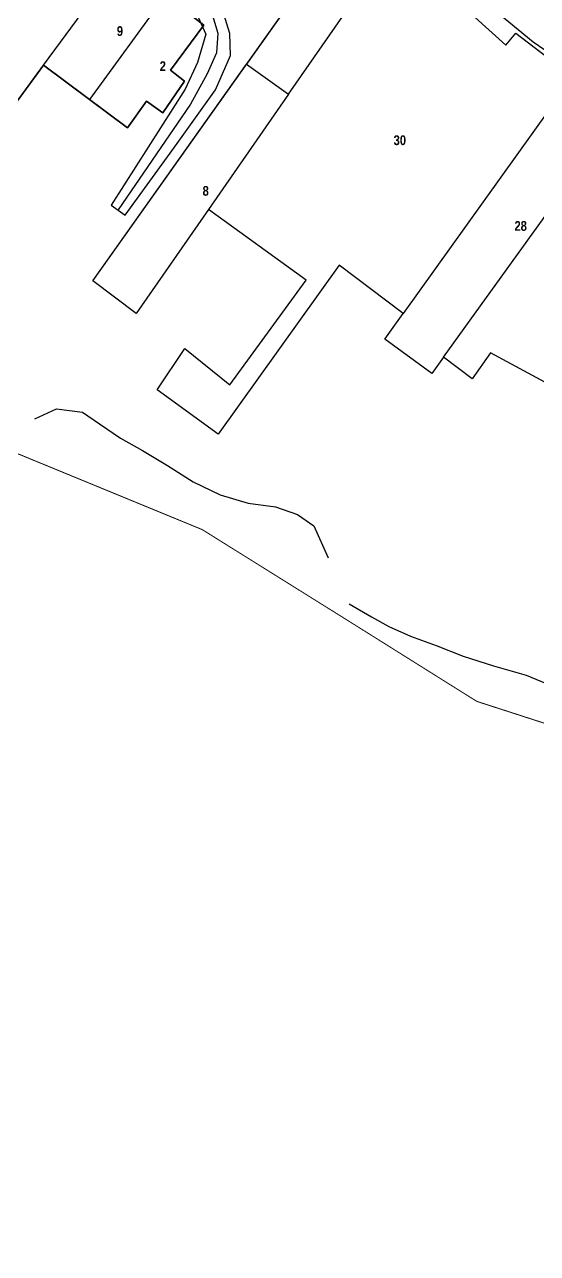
# Model space of a CAD drawing. Extents: x 199665 to 201826, y 4836581 to 4838476.
# Drawn here: x 200094.8 to 200226.3, y 4836828.5 to 4837143.9 of the extents above; entities that cross this region are included whole.
import ezdxf
from ezdxf.enums import TextEntityAlignment as Align

# ---------------------------------------------------------------- set-up
doc = ezdxf.new("R2010")
doc.units = 0
doc.header["$LTSCALE"] = 1.5
doc.header["$MEASUREMENT"] = 0
for name, color, linetype in [('CD-MALHA-LOTES', 40, 'CONTINUOUS'), ('HD-CURSO-PERENE', 170, 'CONTINUOUS'), ('LM-LIM-SETOR-FISCAL', 7, 'CONTINUOUS'), ('RU-QUADRAS', 6, 'CONTINUOUS'), ('SV-EIXO-RUA-N-PAV', 6, 'CONTINUOUS'), ('SV-RUA-NAO-PAV-S-GUIA-C-GUIA', 7, 'CONTINUOUS'), ('Th_NmrPort', 1, 'CONTINUOUS')]:
    doc.layers.add(name, color=color, linetype=linetype)
doc.styles.get("Standard").update_dxf_attribs({"font": 'swisscbo.ttf'})
doc.linetypes.add('Limite', pattern='A,20,-3,[130,ltypeshp.shx,S=6.35,R=0,X=0,Y=0],-3,20', length=46)

msp = doc.modelspace()

# ---------------------------------------------------------------- linework, layer by layer
at = {"layer": 'CD-MALHA-LOTES', "linetype": 'Continuous'}
for p, q in [((200162.44, 4837125.98), (200188.59, 4837163.58)), ((200099.63, 4837133.46), (200119.42, 4837160.43)), ((200130.89, 4837151.43), (200111.41, 4837124.68)), ((200140.71, 4837143.73), (200130.89, 4837151.43)), ((200165, 4837152.5), (200151.71, 4837133.74)), ((200210.38, 4837145.68), (200218.24, 4837138.62)), ((200132.19, 4837132.14), (200140.71, 4837143.73)), ((200218.24, 4837138.62), (200220.79, 4837141.63)), ((200220.79, 4837141.63), (200235.37, 4837130.53)), ((200047.18, 4837061.98), (200099.63, 4837133.46)), ((200099.63, 4837133.46), (200111.41, 4837124.68)), ((200112.24, 4837078.07), (200151.71, 4837133.74)), ((200135.74, 4837129.37), (200132.19, 4837132.14)), ((200151.71, 4837133.74), (200162.44, 4837125.98)), ((200130.18, 4837121.23), (200135.74, 4837129.37)), ((200235.37, 4837130.53), (200191.91, 4837069.76)), ((200162.44, 4837125.98), (200141.9, 4837096.43)), ((200111.41, 4837124.68), (200121.19, 4837117.4)), ((200121.19, 4837117.4), (200126.07, 4837124.2)), ((200126.07, 4837124.2), (200130.18, 4837121.23)), ((200202.19, 4837058.49), (200247.41, 4837121.35)), ((200141.9, 4837096.43), (200123.34, 4837069.75)), ((200167.02, 4837078.32), (200141.9, 4837096.43)), ((200175.48, 4837082.12), (200144.44, 4837038.76)), ((200191.91, 4837069.76), (200175.48, 4837082.12)), ((200123.34, 4837069.75), (200112.24, 4837078.07)), ((200147.41, 4837051.45), (200167.02, 4837078.32)), ((200187.17, 4837063.13), (200191.91, 4837069.76)), ((200199.22, 4837054.36), (200187.17, 4837063.13)), ((200128.75, 4837050.09), (200135.87, 4837060.77)), ((200135.87, 4837060.77), (200147.41, 4837051.45)), ((200214.23, 4837059.67), (200209.55, 4837052.93)), ((200227.08, 4837052.73), (200214.23, 4837059.67)), ((200202.19, 4837058.49), (200199.22, 4837054.36)), ((200209.55, 4837052.93), (200202.19, 4837058.49)), ((200144.44, 4837038.76), (200128.75, 4837050.09))]:
    msp.add_line(p, q, dxfattribs=at)
at = {"layer": 'HD-CURSO-PERENE'}
for points in [[(200097.37, 4837042.67), (200102.94, 4837045.25), (200109.65, 4837044.39), (200113.97, 4837041.42), (200119.39, 4837037.75), (200124.98, 4837034.55), (200131.43, 4837030.74), (200137.97, 4837026.52), (200144.89, 4837023.2), (200152.13, 4837021.08), (200159.09, 4837020.09), (200164.76, 4837018.11), (200168.96, 4837015.2), (200172.6, 4837006.99)], [(200177.98, 4836995.23), (200183.72, 4836991.88), (200188.18, 4836989.4), (200193.74, 4836986.93), (200200.35, 4836984.52), (200207.26, 4836981.78), (200215.02, 4836979.3), (200223.41, 4836976.9), (200231.25, 4836973.68)]]:
    msp.add_lwpolyline(points, dxfattribs=at)
at = {"layer": 'LM-LIM-SETOR-FISCAL', "linetype": 'Limite', "ltscale": 0.1, "const_width": 0.25}
msp.add_lwpolyline([(199861, 4837164.59), (199908.88, 4837133.7), (199938.56, 4837114.82), (199971.53, 4837094.23), (200000, 4837075.45), (200028.14, 4837060.97), (200043.13, 4837053.13), (200062.4, 4837045.64), (200090.34, 4837034.83), (200140.34, 4837014.25), (200176.66, 4836991.56), (200210.76, 4836970.17), (200282.67, 4836946.91), (200337.67, 4836920.53), (200381.52, 4836893.07), (200415.77, 4836870.98), (200449.67, 4836849.24), (200502.54, 4836828.61)], dxfattribs=at)
at = {"layer": 'RU-QUADRAS', "color": 6, "linetype": 'Continuous'}
for points in [[(200210.38, 4837145.68), (200218.24, 4837138.62), (200220.79, 4837141.63), (200247.97, 4837120.92), (200285.5, 4837094.61), (200294.9, 4837087.24), (200327.41, 4837055.61), (200329.24, 4837059.82), (200319.13, 4837071.25), (200319.86, 4837071.79), (200295.89, 4837093.9), (200290.63, 4837097.99), (200297.44, 4837107.12), (200340.99, 4837161.84)], [(200119.42, 4837160.43), (200140.71, 4837143.73), (200132.19, 4837132.14), (200135.74, 4837129.37), (200130.18, 4837121.23), (200126.07, 4837124.2), (200121.19, 4837117.4), (200099.63, 4837133.46), (200047.18, 4837061.98), (200026.74, 4837078.37), (200057.71, 4837119.19), (200030.35, 4837140.62), (200046.22, 4837158.88)], [(200255.12, 4837037.58), (200214.23, 4837059.67), (200209.55, 4837052.93), (200202.19, 4837058.49), (200199.22, 4837054.36), (200187.17, 4837063.13), (200191.91, 4837069.76), (200175.48, 4837082.12), (200144.44, 4837038.76), (200128.75, 4837050.09), (200135.87, 4837060.77), (200147.41, 4837051.45), (200167.02, 4837078.32), (200141.9, 4837096.43), (200123.34, 4837069.75), (200112.24, 4837078.07), (200165, 4837152.5)]]:
    msp.add_lwpolyline(points, dxfattribs=at)
at = {"layer": 'SV-EIXO-RUA-N-PAV'}
msp.add_lwpolyline([(200225.53, 4837286.64), (200199.58, 4837253.31), (200167.38, 4837211.05), (200164.03, 4837206.6), (200143.05, 4837179.27), (200137.87, 4837172.15), (200134.93, 4837165.74), (200134.13, 4837160.39), (200136, 4837155.58), (200140.01, 4837151.3), (200142.68, 4837147.02), (200144.29, 4837141.67), (200144.02, 4837136.59), (200141.61, 4837131.24), (200137.34, 4837123.49), (200118.75, 4837096.29)], dxfattribs=at)
at = {"layer": 'SV-RUA-NAO-PAV-S-GUIA-C-GUIA'}
for points in [[(200138.48, 4837147.53), (200141.26, 4837141.4), (200139.08, 4837134.17), (200135.95, 4837127.34), (200117, 4837097.56), (200120.55, 4837094.99), (200133.86, 4837113.36), (200143.73, 4837127.11), (200147.61, 4837135.95), (200147.42, 4837141.61), (200145.07, 4837149.05)], [(200297.39, 4837084.72), (200296.05, 4837086.83), (200290.81, 4837091.85), (200267.44, 4837108.67), (200246.19, 4837125.03), (200225.18, 4837139.36), (200215.11, 4837147.66), (200213.16, 4837148.79)]]:
    msp.add_lwpolyline(points, dxfattribs=at)

# ---------------------------------------------------------------- texts
at = {"layer": 'Th_NmrPort', "color": 1}
for s, p in [('9', (200118.42, 4837142.2)), ('2', (200129.42, 4837133.2)), ('30', (200189.42, 4837114.2)), ('8', (200140.42, 4837101.2)), ('28', (200220.42, 4837092.2))]:
    msp.add_text(s, height=2.5, dxfattribs=at).set_placement(p, align=Align.MIDDLE_LEFT)

doc.saveas('drawing.dxf')
